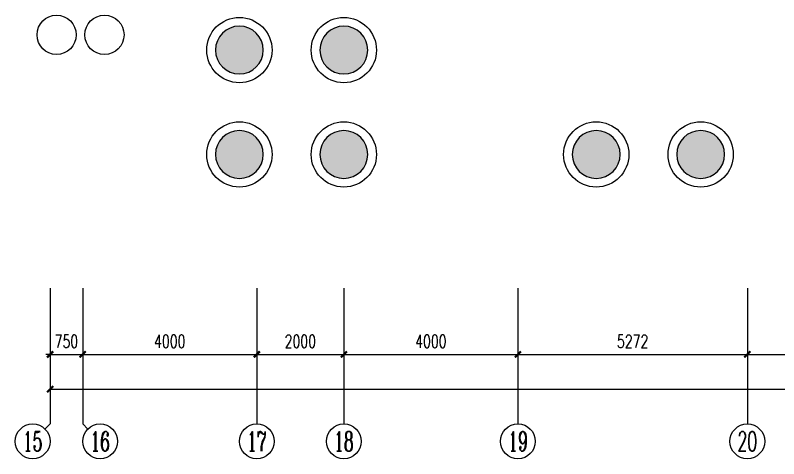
# Model space of a CAD drawing. Extents: x 190999 to 834799, y -200814 to 215286.
# Drawn here: x 772199 to 789742, y 50307 to 60504 of the extents above; entities that cross this region are included whole.
import ezdxf
from ezdxf.enums import TextEntityAlignment as Align

# ---------------------------------------------------------------- set-up
doc = ezdxf.new("R2010")
doc.units = 0
doc.header["$LTSCALE"] = 1000
doc.header["$MEASUREMENT"] = 0
for name, color, linetype in [('A-外包装修', 250, 'Continuous'), ('AXIS', 3, 'Continuous'), ('AXIS_TEXT', 7, 'Continuous'), ('COLUMN', 2, 'Continuous'), ('PUB_HATCH', 250, 'Continuous')]:
    doc.layers.add(name, color=color, linetype=linetype)
doc.styles.add('_TCH_AXIS', font='COMPLEX', dxfattribs={"bigfont": 'GBCBIG'})
doc.styles.add('COMPLEX', font='COMPLEX')
doc.styles.add('DIM_FONT', font='SIMPLEX', dxfattribs={"width": 0.7, "bigfont": 'GBCBIG'})
doc.dimstyles.new('DIMN', dxfattribs={"dimtxt": 300, "dimasz": 100, "dimexe": 250, "dimexo": 300, "dimgap": 150, "dimtad": 1, "dimdec": 0, "dimzin": 0, "dimdsep": 46, "dimtxsty": 'DIM_FONT', "dimblk": 'ARCHTICK', "dimcen": 0.09, "dimclrt": 7, "dimazin": 2, "dimtfac": 1, "dimtdec": 0, "dimtix": 1, "dimtmove": 2, "dimatfit": 3, "dimfxl": 0, "dimtolj": 1, "dimtzin": 0, "dimarcsym": 0})

# ---------------------------------------------------------------- blocks, each defined once
blk = doc.blocks.new('_ArchTick')
at = {"const_width": 0.5}
blk.add_lwpolyline([(-0.7, -0.7), (0.7, 0.7)], dxfattribs=at)
blk = doc.blocks.new('*D605')
at = {"layer": 'AXIS', "color": 0, "lineweight": -2}
for p, q in [((772999, 53932), (772999, 52457)), ((773749, 53932), (773749, 52457)), ((772999, 52707), (772899, 52707)), ((772999, 52707), (773749, 52707)), ((773749, 52707), (773849, 52707))]:
    blk.add_line(p, q, dxfattribs=at)
at = {"layer": 'Defpoints', "color": 0}
for p in [(772999, 54232), (773749, 54232), (773749, 52707)]:
    blk.add_point(p, dxfattribs=at)
at = {"layer": 'AXIS', "color": 0, "lineweight": -2, "xscale": 100, "yscale": 100, "zscale": 100}
blk.add_blockref('_ArchTick', (772999, 52707), dxfattribs=at)
at = {"layer": 'AXIS', "color": 0, "lineweight": -2, "xscale": 100, "yscale": 100, "zscale": 100, "rotation": 180}
blk.add_blockref('_ArchTick', (773749, 52707), dxfattribs=at)
at = {"layer": 'AXIS', "color": 7, "insert": (773374, 53007), "char_height": 300, "attachment_point": 5, "style": 'DIM_FONT'}
blk.add_mtext('\\A1;750', dxfattribs=at)
blk = doc.blocks.new('*D606')
at = {"layer": 'AXIS', "color": 0, "lineweight": -2}
for p, q in [((773749, 53932), (773749, 52457)), ((777749, 53932), (777749, 52457)), ((773749, 52707), (777749, 52707))]:
    blk.add_line(p, q, dxfattribs=at)
at = {"layer": 'Defpoints', "color": 0}
for p in [(773749, 54232), (777749, 54232), (777749, 52707)]:
    blk.add_point(p, dxfattribs=at)
at = {"layer": 'AXIS', "color": 0, "lineweight": -2, "xscale": 100, "yscale": 100, "zscale": 100, "rotation": 180}
blk.add_blockref('_ArchTick', (773749, 52707), dxfattribs=at)
at = {"layer": 'AXIS', "color": 0, "lineweight": -2, "xscale": 100, "yscale": 100, "zscale": 100}
blk.add_blockref('_ArchTick', (777749, 52707), dxfattribs=at)
at = {"layer": 'AXIS', "color": 7, "insert": (775749, 53007), "char_height": 300, "attachment_point": 5, "style": 'DIM_FONT'}
blk.add_mtext('\\A1;4000', dxfattribs=at)
blk = doc.blocks.new('*D607')
at = {"layer": 'AXIS', "color": 0, "lineweight": -2}
for p, q in [((777749, 53932), (777749, 52457)), ((779749, 53932), (779749, 52457)), ((777749, 52707), (779749, 52707))]:
    blk.add_line(p, q, dxfattribs=at)
at = {"layer": 'Defpoints', "color": 0}
for p in [(777749, 54232), (779749, 54232), (779749, 52707)]:
    blk.add_point(p, dxfattribs=at)
at = {"layer": 'AXIS', "color": 0, "lineweight": -2, "xscale": 100, "yscale": 100, "zscale": 100, "rotation": 180}
blk.add_blockref('_ArchTick', (777749, 52707), dxfattribs=at)
at = {"layer": 'AXIS', "color": 0, "lineweight": -2, "xscale": 100, "yscale": 100, "zscale": 100}
blk.add_blockref('_ArchTick', (779749, 52707), dxfattribs=at)
at = {"layer": 'AXIS', "color": 7, "insert": (778749, 53007), "char_height": 300, "attachment_point": 5, "style": 'DIM_FONT'}
blk.add_mtext('\\A1;2000', dxfattribs=at)
blk = doc.blocks.new('*D608')
at = {"layer": 'AXIS', "color": 0, "lineweight": -2}
for p, q in [((779749, 53932), (779749, 52457)), ((783749, 53932), (783749, 52457)), ((779749, 52707), (783749, 52707))]:
    blk.add_line(p, q, dxfattribs=at)
at = {"layer": 'Defpoints', "color": 0}
for p in [(779749, 54232), (783749, 54232), (783749, 52707)]:
    blk.add_point(p, dxfattribs=at)
at = {"layer": 'AXIS', "color": 0, "lineweight": -2, "xscale": 100, "yscale": 100, "zscale": 100, "rotation": 180}
blk.add_blockref('_ArchTick', (779749, 52707), dxfattribs=at)
at = {"layer": 'AXIS', "color": 0, "lineweight": -2, "xscale": 100, "yscale": 100, "zscale": 100}
blk.add_blockref('_ArchTick', (783749, 52707), dxfattribs=at)
at = {"layer": 'AXIS', "color": 7, "insert": (781749, 53007), "char_height": 300, "attachment_point": 5, "style": 'DIM_FONT'}
blk.add_mtext('\\A1;4000', dxfattribs=at)
blk = doc.blocks.new('*D609')
at = {"layer": 'AXIS', "color": 0, "lineweight": -2}
for p, q in [((783749, 53932), (783749, 52457)), ((789021, 53932), (789021, 52457)), ((783749, 52707), (789021, 52707))]:
    blk.add_line(p, q, dxfattribs=at)
at = {"layer": 'Defpoints', "color": 0}
for p in [(783749, 54232), (789021, 54232), (789021, 52707)]:
    blk.add_point(p, dxfattribs=at)
at = {"layer": 'AXIS', "color": 0, "lineweight": -2, "xscale": 100, "yscale": 100, "zscale": 100, "rotation": 180}
blk.add_blockref('_ArchTick', (783749, 52707), dxfattribs=at)
at = {"layer": 'AXIS', "color": 0, "lineweight": -2, "xscale": 100, "yscale": 100, "zscale": 100}
blk.add_blockref('_ArchTick', (789021, 52707), dxfattribs=at)
at = {"layer": 'AXIS', "color": 7, "insert": (786385, 53007), "char_height": 300, "attachment_point": 5, "style": 'DIM_FONT'}
blk.add_mtext('\\A1;5272', dxfattribs=at)
blk = doc.blocks.new('*D610')
at = {"layer": 'AXIS', "color": 0, "lineweight": -2}
for p, q in [((789021, 53932), (789021, 52457)), ((796476, 53932), (796476, 52457)), ((789021, 52707), (796476, 52707))]:
    blk.add_line(p, q, dxfattribs=at)
at = {"layer": 'Defpoints', "color": 0}
for p in [(789021, 54232), (796476, 54232), (796476, 52707)]:
    blk.add_point(p, dxfattribs=at)
at = {"layer": 'AXIS', "color": 0, "lineweight": -2, "xscale": 100, "yscale": 100, "zscale": 100, "rotation": 180}
blk.add_blockref('_ArchTick', (789021, 52707), dxfattribs=at)
at = {"layer": 'AXIS', "color": 0, "lineweight": -2, "xscale": 100, "yscale": 100, "zscale": 100}
blk.add_blockref('_ArchTick', (796476, 52707), dxfattribs=at)
at = {"layer": 'AXIS', "color": 7, "insert": (792749, 53007), "char_height": 300, "attachment_point": 5, "style": 'DIM_FONT'}
blk.add_mtext('\\A1;7456', dxfattribs=at)
blk = doc.blocks.new('*D616')
at = {"layer": 'AXIS', "color": 0, "lineweight": -2}
for p, q in [((772999, 53932), (772999, 51657)), ((812499, 53932), (812499, 51657)), ((772999, 51907), (812499, 51907))]:
    blk.add_line(p, q, dxfattribs=at)
at = {"layer": 'Defpoints', "color": 0}
for p in [(772999, 54232), (812499, 54232), (812499, 51907)]:
    blk.add_point(p, dxfattribs=at)
at = {"layer": 'AXIS', "color": 0, "lineweight": -2, "xscale": 100, "yscale": 100, "zscale": 100, "rotation": 180}
blk.add_blockref('_ArchTick', (772999, 51907), dxfattribs=at)
at = {"layer": 'AXIS', "color": 0, "lineweight": -2, "xscale": 100, "yscale": 100, "zscale": 100}
blk.add_blockref('_ArchTick', (812499, 51907), dxfattribs=at)
at = {"layer": 'AXIS', "color": 7, "insert": (792749, 52207), "char_height": 300, "attachment_point": 5, "style": 'DIM_FONT'}
blk.add_mtext('\\A1;39500', dxfattribs=at)
blk = doc.blocks.new('_AXISO')
blk.add_circle((0, 0), 0.5)
at = {"layer": 'AXIS_TEXT', "style": 'COMPLEX', "width": 1.041667}
blk.add_attdef('A', text='', height=0.56, dxfattribs=at).set_placement((-0.25, -0.28), (0.25, -0.28), align=Align.FIT)

msp = doc.modelspace()

# ---------------------------------------------------------------- hatches: boundary and pattern name
at = {"layer": 'PUB_HATCH'}
for points in [[(776798.5, 59703.7, 1), (777898.5, 59703.7, 1)], [(780298.5, 59703.7, 1), (779198.5, 59703.7, 1)], [(776798.5, 57303.7, 1), (777898.5, 57303.7, 1)], [(779198.5, 57303.7, 1), (780298.5, 57303.7, 1)], [(784998.5, 57303.7, 1), (786098.5, 57303.7, 1)], [(787398.5, 57303.7, 1), (788498.5, 57303.7, 1)]]:
    msp.add_hatch(color=256, dxfattribs=at).paths.add_polyline_path(points)

# ---------------------------------------------------------------- linework, layer by layer
at = {"layer": 'A-外包装修'}
for centre, radius in [((773148.5, 60053.7), 450), ((774248.5, 60053.7), 450), ((777348.5, 59703.7), 750), ((779748.5, 59703.7), 750), ((777348.5, 57303.7), 750), ((779748.5, 57303.7), 750), ((785548.5, 57303.7), 750), ((787948.5, 57303.7), 750)]:
    msp.add_circle(centre, radius, dxfattribs=at)
at = {"layer": 'AXIS'}
for p, q in [((772998.5, 54232.2), (772998.5, 51107.2)), ((773748.5, 54232.2), (773748.5, 51107.2)), ((777748.5, 54232.2), (777748.5, 51107.2)), ((779748.5, 54232.2), (779748.5, 51107.2)), ((783748.5, 54232.2), (783748.5, 51107.2)), ((789020.6, 54232.2), (789020.6, 51107.2)), ((772881.4, 50990), (772998.5, 51107.2)), ((773865.7, 50990), (773748.5, 51107.2))]:
    msp.add_line(p, q, dxfattribs=at)
at = {"layer": 'COLUMN'}
for centre, start, end in [((777348.5, 59703.7), 0, 180), ((779748.5, 59703.7), 0, 180), ((777348.5, 59703.7), 180, 0), ((779748.5, 59703.7), 180, 0), ((777348.5, 57303.7), 0, 180), ((779748.5, 57303.7), 0, 180), ((785548.5, 57303.7), 0, 180), ((787948.5, 57303.7), 0, 180), ((777348.5, 57303.7), 180, 0), ((779748.5, 57303.7), 180, 0), ((785548.5, 57303.7), 180, 0), ((787948.5, 57303.7), 180, 0)]:
    msp.add_arc(centre, 550, start, end, dxfattribs=at)

# ---------------------------------------------------------------- block references
at = {"layer": 'AXIS'}
ref = msp.add_blockref('_AXISO', (772598.5, 50707.2), dxfattribs=dict(at, xscale=800, yscale=800, zscale=800))
ref.add_attrib('A', '15', dxfattribs={"layer": 'AXIS_TEXT', "height": 452.55, "style": '_TCH_AXIS', "width": 0.724138}).set_placement((772372.3, 50480.9), (772824.8, 50480.9), align=Align.FIT)
ref = msp.add_blockref('_AXISO', (774148.5, 50707.2), dxfattribs=dict(at, xscale=800, yscale=800, zscale=800))
ref.add_attrib('A', '16', dxfattribs={"layer": 'AXIS_TEXT', "height": 452.55, "style": '_TCH_AXIS', "width": 0.724138}).set_placement((773922.3, 50480.9), (774374.8, 50480.9), align=Align.FIT)
ref = msp.add_blockref('_AXISO', (777748.5, 50707.2), dxfattribs=dict(at, xscale=800, yscale=800, zscale=800))
ref.add_attrib('A', '17', dxfattribs={"layer": 'AXIS_TEXT', "height": 452.55, "style": '_TCH_AXIS', "width": 0.724138}).set_placement((777522.3, 50480.9), (777974.8, 50480.9), align=Align.FIT)
ref = msp.add_blockref('_AXISO', (779748.5, 50707.2), dxfattribs=dict(at, xscale=800, yscale=800, zscale=800))
ref.add_attrib('A', '18', dxfattribs={"layer": 'AXIS_TEXT', "height": 452.55, "style": '_TCH_AXIS', "width": 0.724138}).set_placement((779522.3, 50480.9), (779974.8, 50480.9), align=Align.FIT)
ref = msp.add_blockref('_AXISO', (783748.5, 50707.2), dxfattribs=dict(at, xscale=800, yscale=800, zscale=800))
ref.add_attrib('A', '19', dxfattribs={"layer": 'AXIS_TEXT', "height": 452.55, "style": '_TCH_AXIS', "width": 0.724138}).set_placement((783522.3, 50480.9), (783974.8, 50480.9), align=Align.FIT)
ref = msp.add_blockref('_AXISO', (789020.6, 50707.2), dxfattribs=dict(at, xscale=800, yscale=800, zscale=800))
ref.add_attrib('A', '20', dxfattribs={"layer": 'AXIS_TEXT', "height": 452.55, "style": '_TCH_AXIS', "width": 0.617647}).set_placement((788794.3, 50480.9), (789246.9, 50480.9), align=Align.FIT)

# ---------------------------------------------------------------- dimensions: what is measured, and where the dimension line sits
for p1, p2, distance, picture, middle in [((772998.5, 54232.2), (773748.5, 54232.2), -1525, '*D605', (773373.5, 53007.2)), ((772998.5, 54232.2), (812498.5, 54232.2), -2325, '*D616', (792748.5, 52207.2)), ((773748.5, 54232.2), (777748.5, 54232.2), -1525, '*D606', (775748.5, 53007.2)), ((777748.5, 54232.2), (779748.5, 54232.2), -1525, '*D607', (778748.5, 53007.2)), ((779748.5, 54232.2), (783748.5, 54232.2), -1525, '*D608', (781748.5, 53007.2)), ((783748.5, 54232.2), (789020.6, 54232.2), -1525, '*D609', (786384.6, 53007.2)), ((789020.6, 54232.2), (796476.5, 54232.2), -1525, '*D610', (792748.5, 53007.2))]:
    dim = msp.add_aligned_dim(p1=p1, p2=p2, distance=distance, dimstyle='DIMN', dxfattribs=at)
    dim.commit()
    dim.dimension.update_dxf_attribs({"geometry": picture, "text_midpoint": middle})

doc.saveas('drawing.dxf')
